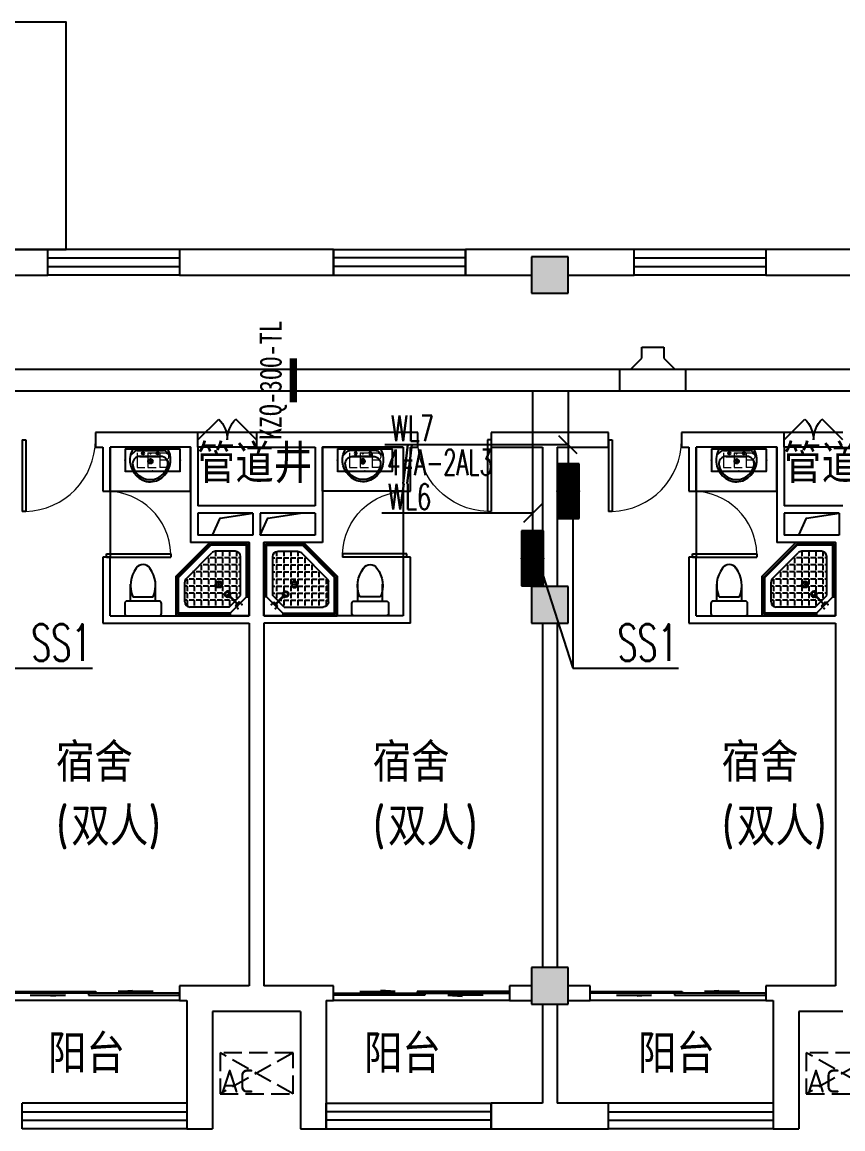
# Model space of a CAD drawing. Extents: x 1725663 to 4653551, y -550461 to 248782.
# Drawn here: x 2077350 to 2088550, y -247471 to -232371 of the extents above; entities that cross this region are included whole.
import ezdxf
from ezdxf.enums import TextEntityAlignment as Align

# ---------------------------------------------------------------- set-up
doc = ezdxf.new("R2010")
doc.units = 0
doc.header["$LTSCALE"] = 1000
doc.linetypes.add('DASH', pattern=[0.35, 0.25, -0.1])
for name, color, linetype in [('0-底图', 7, 'Continuous'), ('CABLETRAY', 4, 'Continuous'), ('CLAYER', 7, 'Continuous'), ('COLUMN', 255, 'Continuous'), ('DIM-照明', 3, 'Continuous'), ('DIM-箱柜', 7, 'Continuous'), ('DOOR_FIRE', 4, 'Continuous'), ('EQUIP-箱柜', 3, 'Continuous'), ('PUB_HATCH', 8, 'Continuous'), ('PUB_TEXT', 7, 'Continuous'), ('TEL_TEXT', 7, 'Continuous'), ('WALL', 2, 'Continuous'), ('WINDOW', 4, 'Continuous'), ('WIRE-照明', 6, 'Continuous'), ('抗震支吊架', 2, 'Continuous'), ('洁具', 213, 'Continuous'), ('空调外机', 211, 'Continuous')]:
    doc.layers.add(name, color=color, linetype=linetype)
doc.styles.add('_TEL_DIM', font='SIMPLEX', dxfattribs={"width": 0.8, "height": 3.5, "bigfont": 'HZTXT'})
doc.styles.add('kzcad', font='', dxfattribs={"width": 0.8})
doc.styles.get("Standard").update_dxf_attribs({"font": 'geniso.shx', "bigfont": 'hztxt.shx'})
doc.styles.get('kzcad').set_extended_font_data('SimSun')

# ---------------------------------------------------------------- blocks, each defined once
blk = doc.blocks.new('*X490')
at = {"color": 0}
for p, q in [((-250, 33), (-83, 200)), ((-250, 68), (-118, 200)), ((-250, 104), (-154, 200)), ((-250, 139), (-189, 200)), ((-250, 174), (-224, 200)), ((-247, 0), (-47, 200)), ((-212, 0), (-12, 200)), ((-177, 0), (23, 200)), ((-141, 0), (59, 200)), ((-106, 0), (94, 200)), ((-71, 0), (129, 200)), ((-35, 0), (165, 200)), ((0, 0), (200, 200)), ((35, 0), (235, 200)), ((71, 0), (250, 179)), ((106, 0), (250, 144)), ((141, 0), (250, 109)), ((177, 0), (250, 73)), ((212, 0), (250, 38)), ((247, 0), (250, 3))]:
    blk.add_line(p, q, dxfattribs=at)
blk = doc.blocks.new('$equip$00002943')
for p, q in [((-0.75, 0.6), (-0.75, 0)), ((0.75, 0.6), (-0.75, 0.6)), ((0.75, 0), (0.75, 0.6)), ((-0.75, 0), (0.75, 0))]:
    blk.add_line(p, q)
for points, const_width in [([(-0.75, 0.6), (-0.75, 0), (0.75, 0), (0.75, 0.6), (-0.75, 0.6), (-0.75, 0)], 0.02), ([(-0.75, 0.3), (0.75, 0.3)], 0.6)]:
    blk.add_lwpolyline(points, dxfattribs=dict(const_width=const_width))
for p in [(0, 0.6), (-0.75, 0.3), (0, 0), (0.75, 0.3)]:
    blk.add_point(p)
at = {"xscale": 0.00300000000061118, "yscale": 0.00300000000061118, "zscale": 0.00300000000061118}
blk.add_blockref('*X490', (0, 0), dxfattribs=at)
at = {"color": 7, "style": '_TEL_DIM', "flags": 1}
for tag in ['A', 'REMARK']:
    blk.add_attdef(tag, text='', height=0.00002, dxfattribs=at).set_placement((0, 0), align=Align.MIDDLE_CENTER)
blk = doc.blocks.new('$equip$00002908')
for p, q in [((0.75, 0.6), (-0.75, 0.6)), ((-0.75, 0.6), (-0.75, 0)), ((0.75, 0), (0.75, 0.6)), ((-0.75, 0), (0.75, 0))]:
    blk.add_line(p, q)
at = {"const_width": 0.04}
blk.add_lwpolyline([(-0.75, 0.6), (-0.75, 0), (0.75, 0), (0.75, 0.6), (-0.75, 0.6), (-0.75, 0)], dxfattribs=at)
for p in [(0, 0.6), (-0.75, 0.3), (0, 0), (0.75, 0.3)]:
    blk.add_point(p)
at = {"color": 7, "style": '_TEL_DIM'}
blk.add_attdef('$TEXT$', text='', height=0.4, dxfattribs=at).set_placement((0, 0.3), align=Align.MIDDLE_CENTER)
at = {"color": 7, "style": '_TEL_DIM', "flags": 1}
for tag in ['A', 'REMARK']:
    blk.add_attdef(tag, text='', height=0.00002, dxfattribs=at).set_placement((0, 0), align=Align.MIDDLE_CENTER)
blk = doc.blocks.new('1F平面-CAD导入_dwg_Drawing4_t3_dwg_$plan$00001613-474159-1F-927810-1F')
at = {"layer": '洁具'}
for p, q in [((-200, 170), (-430, 170)), ((-30, 250), (-170, 250)), ((-260, -140), (-260, 140)), ((-200, -170), (-200, -220)), ((-170, -250), (-30, -250))]:
    blk.add_line(p, q, dxfattribs=at)
for points in [[(-200, 220), (-200, 170), (-200, -170), (-430, -170)], [(0, -220), (0, 220)]]:
    blk.add_lwpolyline(points, dxfattribs=at)
for centre, radius, start, end in [((-413, -227), 398, 67.4505, 126.6381), ((-170, 220), 30, 90, 180), ((-30, 220), 30, 0, 90), ((-590, 0), 110, 123.4509, 236.5491), ((-413, 227), 398, 233.3619, 292.5495), ((-170, -220), 30, 180, 270), ((-30, -220), 30, 270, 0)]:
    blk.add_arc(centre, radius, start, end, dxfattribs=at)
blk = doc.blocks.new('$lvtry$00000169')
at = {"color": 0}
for p, q in [((259, -36), (259, 0)), ((259, -36), (36, -259)), ((276, -120), (120, -276)), ((151, -144), (298, -291)), ((259, -24), (976, -24)), ((259, -36), (964, -36)), ((270, -213), (270, -143)), ((276, -120), (808, -120)), ((366, -213), (366, -143)), ((462, -213), (462, -143)), ((558, -213), (558, -143)), ((655, -213), (655, -143)), ((751, -213), (751, -143)), ((847, -213), (847, -143)), ((964, -36), (976, -24)), ((964, -36), (964, -525)), ((976, -24), (976, -530)), ((36, -259), (0, -259)), ((24, -259), (24, -976)), ((36, -259), (36, -964)), ((120, -276), (120, -808)), ((144, -151), (291, -298)), ((173, -309), (173, -239)), ((183, -213), (205, -213)), ((220, -213), (243, -213)), ((270, -213), (340, -213)), ((270, -263), (270, -239)), ((366, -213), (436, -213)), ((366, -309), (366, -239)), ((462, -213), (532, -213)), ((462, -309), (462, -239)), ((558, -213), (628, -213)), ((558, -309), (558, -239)), ((655, -213), (725, -213)), ((655, -309), (655, -239)), ((751, -213), (821, -213)), ((751, -309), (751, -239)), ((847, -213), (880, -213)), ((847, -309), (847, -239)), ((880, -192), (880, -460)), ((120, -309), (147, -309)), ((120, -405), (147, -405)), ((173, -309), (243, -309)), ((173, -405), (173, -335)), ((173, -405), (243, -405)), ((173, -501), (173, -431)), ((270, -405), (270, -335)), ((270, -405), (340, -405)), ((270, -501), (270, -431)), ((334, -309), (340, -309)), ((366, -309), (436, -309)), ((366, -405), (366, -335)), ((366, -405), (379, -405)), ((366, -501), (366, -431)), ((462, -309), (532, -309)), ((462, -405), (462, -335)), ((462, -405), (532, -405)), ((462, -501), (462, -431)), ((558, -309), (628, -309)), ((558, -405), (558, -335)), ((558, -405), (628, -405)), ((558, -501), (558, -431)), ((655, -309), (725, -309)), ((655, -405), (655, -335)), ((655, -405), (725, -405)), ((655, -501), (655, -431)), ((751, -309), (821, -309)), ((751, -405), (751, -335)), ((751, -405), (821, -405)), ((751, -501), (751, -431)), ((847, -309), (880, -309)), ((847, -405), (847, -335)), ((847, -405), (880, -405)), ((847, -501), (847, -431)), ((120, -501), (147, -501)), ((120, -598), (147, -598)), ((173, -501), (243, -501)), ((173, -598), (173, -528)), ((173, -598), (243, -598)), ((270, -501), (340, -501)), ((270, -598), (270, -528)), ((270, -598), (340, -598)), ((366, -501), (436, -501)), ((366, -598), (366, -528)), ((366, -598), (436, -598)), ((462, -501), (532, -501)), ((462, -598), (462, -528)), ((462, -598), (532, -598)), ((859, -511), (511, -859)), ((964, -525), (525, -964)), ((976, -530), (530, -976)), ((558, -501), (628, -501)), ((558, -598), (558, -528)), ((558, -598), (628, -598)), ((655, -501), (725, -501)), ((655, -598), (655, -528)), ((655, -598), (725, -598)), ((751, -501), (821, -501)), ((751, -598), (751, -528)), ((751, -598), (773, -598)), ((847, -501), (867, -501)), ((964, -525), (976, -530)), ((120, -694), (147, -694)), ((173, -694), (173, -624)), ((173, -694), (243, -694)), ((173, -790), (173, -720)), ((270, -694), (270, -624)), ((270, -694), (340, -694)), ((270, -790), (270, -720)), ((366, -694), (366, -624)), ((366, -694), (436, -694)), ((366, -790), (366, -720)), ((462, -694), (462, -624)), ((462, -694), (532, -694)), ((462, -790), (462, -720)), ((558, -694), (558, -624)), ((558, -694), (628, -694)), ((558, -790), (558, -720)), ((655, -694), (655, -624)), ((655, -694), (676, -694)), ((120, -790), (147, -790)), ((173, -790), (243, -790)), ((173, -878), (173, -816)), ((192, -880), (460, -880)), ((270, -790), (340, -790)), ((270, -880), (270, -816)), ((366, -790), (436, -790)), ((366, -880), (366, -816)), ((462, -790), (532, -790)), ((462, -880), (462, -816)), ((558, -790), (580, -790)), ((36, -964), (24, -976)), ((24, -976), (530, -976)), ((36, -964), (525, -964)), ((525, -964), (530, -976))]:
    blk.add_line(p, q, dxfattribs=at)
blk.add_lwpolyline([(0, 0), (0, -1000), (540, -1000), (1000, -540), (1000, 0)], close=True)
for points in [[(0, 0), (0, -1000)], [(0, 0), (1000, 0)], [(1000, 0), (1000, -540)], [(190, -136), (178, -148), (162, -132), (174, -121)], [(136, -190), (148, -178), (132, -162), (121, -174)], [(1000, -540), (540, -1000)], [(0, -1000), (540, -1000)]]:
    blk.add_lwpolyline(points, close=True, dxfattribs=at)
for radius in [43.8, 31.1]:
    blk.add_circle((416, -428), radius, dxfattribs=at)
for centre, radius, start, end in [((808, -192), 72, 0, 90), ((296, -296), 40.6, 142.583, 128.4197), ((296, -296), 28.6, 145.828, 125.6599), ((808, -460), 72, 315, 0), ((192, -808), 72, 180, 270), ((460, -808), 72, 270, 315)]:
    blk.add_arc(centre, radius, start, end, dxfattribs=at)
for p in [(156, -102, 0), (103, -156, 0), (416, -428, 0)]:
    blk.add_point(p, dxfattribs=at)
blk = doc.blocks.new('$lvtry$00000178')
at = {"color": 0}
for p, q in [((-238, 0), (238, 0)), ((-214, -36), (-272, -91)), ((-180, -23), (180, -23)), ((-142, -105), (140, -105)), ((140, -105), (-142, -105)), ((216, -37), (268, -91))]:
    blk.add_line(p, q, dxfattribs=at)
blk.add_lwpolyline([(-104, -430, 0.224698), (110, -425, 0.348046), (269, -79), (239, 0), (-241, 0), (-271, -79, 0.356844)], format="xyb", close=True, dxfattribs=at)
for centre, radius in [((-100, -65), 16.3), ((1, -172), 31.6), ((100, -65), 16.3)]:
    blk.add_circle(centre, radius, dxfattribs=at)
at = {"color": 0, "lineweight": 13}
blk.add_circle((1, -172), 23, dxfattribs=at)
at = {"color": 0}
for centre, radius, start, end in [((-142, -205), 100, 90, 190.5602), ((-180, -73), 50, 90, 133.181), ((140, -205), 100, 349.4398, 90), ((180, -73), 50, 44.5607, 90), ((-1, -179), 243, 190.5602, 349.4398)]:
    blk.add_arc(centre, radius, start, end, dxfattribs=at)
for p in [(0, -65), (1, -172)]:
    blk.add_point(p, dxfattribs=at)
blk = doc.blocks.new('A$C70365C93')
at = {"layer": '洁具'}
blk.add_lwpolyline([(-1900, 2300), (-1900, 1700), (-800, 1700), (-800, 2300)], close=True, dxfattribs=at)
blk.add_blockref('$lvtry$00000178', (-1350, 2280), dxfattribs=at)
at = {"layer": '洁具', "rotation": 180}
blk.add_blockref('$lvtry$00000169', (0, 0), dxfattribs=at)
at = {"layer": '洁具', "extrusion": (0, 0, -1), "xscale": -1, "zscale": -1, "rotation": 90}
blk.add_blockref('1F平面-CAD导入_dwg_Drawing4_t3_dwg_$plan$00001613-474159-1F-927810-1F', (1450, 0), dxfattribs=at)
blk = doc.blocks.new('A$Cf5a72a1b')
at = {"layer": '空调外机', "linetype": 'DASH'}
for p, q in [((1000, 563), (0, 0)), ((1000, 0), (0, 563))]:
    blk.add_line(p, q, dxfattribs=at)
blk.add_lwpolyline([(1000, 563), (0, 563), (0, 0), (1000, 0)], close=True, dxfattribs=at)
at = {"layer": 'PUB_TEXT'}
blk.add_text('AC', height=315, dxfattribs=at).set_placement((5, 18))
blk = doc.blocks.new('$WINLIB2D$00000001')
at = {"color": 0}
for points in [[(-0.5, 0.5), (-0.5, -0.5)], [(-0.5, 0.5), (0.5, 0.5)], [(0.5, -0.5), (0.5, 0.5)], [(0.5, 0.1667), (-0.5, 0.1667)], [(0.5, -0.1667), (-0.5, -0.1667)], [(-0.5, -0.5), (0.5, -0.5)]]:
    blk.add_lwpolyline(points, dxfattribs=at)
blk = doc.blocks.new('$DorLib2D$00000131')
at = {"color": 0, "linetype": 'Continuous'}
for p, q in [((0.15, 0.125), (0.2319, 0.1973)), ((0.2319, 0.1973), (0.2319, 0.125)), ((-0.5, 0.125), (-0.5, 0)), ((0.0192, 0.125), (-0.5, 0.125)), ((0.0192, 0), (0.0192, 0.125)), ((0.35, 0.125), (0.15, 0.125)), ((-0.5, 0), (0.0192, 0)), ((-0.024, 0), (0.5, 0)), ((-0.024, -0.125), (-0.024, 0)), ((0.5, 0), (0.5, -0.125)), ((-0.35, -0.125), (-0.15, -0.125)), ((-0.2319, -0.1973), (-0.2319, -0.125)), ((-0.15, -0.125), (-0.2319, -0.1973)), ((0.5, -0.125), (-0.024, -0.125))]:
    blk.add_line(p, q, dxfattribs=at)
blk = doc.blocks.new('$DorLib2D$00000116')
at = {"color": 0}
for p, q in [((-0.5, 0), (-0.146, 0.354)), ((0.5, 0), (0.146, 0.354))]:
    blk.add_line(p, q, dxfattribs=at)
for centre, start, end in [((-0.5, 0), 0, 45), ((0.5, 0), 135, 180)]:
    blk.add_arc(centre, 0.5, start, end, dxfattribs=at)
blk = doc.blocks.new('$DorLib2D$00000001')
for p, q in [((0.45, 0.975), (0.5, 0.975)), ((0.45, 0), (0.45, 0.975)), ((0.5, 0), (0.5, 0.975)), ((0.5, 0), (0.45, 0))]:
    blk.add_line(p, q)
at = {"lineweight": 13}
blk.add_arc((0.475, 0), 0.975, 91.4693, 180, dxfattribs=at)
blk = doc.blocks.new('ghgd')
at = {"layer": 'PUB_HATCH'}
for points in [[(1521057, -154937.8), (1521557, -154937.8), (1521557, -154437.8), (1521057, -154437.8)], [(1521057, -159437.8), (1521557, -159437.8), (1521557, -158937.8), (1521057, -158937.8)], [(1521057, -164637.8), (1521557, -164637.8), (1521557, -164137.8), (1521057, -164137.8)]]:
    blk.add_hatch(color=256, dxfattribs=at).paths.add_polyline_path(points)
for points in [[(1516707, -158237.8), (1516810.6, -158007.5), (1517257, -157937.8)], [(1517357, -158237.8), (1517460.6, -158007.5), (1517907, -157937.8)], [(1524707, -158237.8), (1524810.6, -158007.5), (1525257, -157937.8)]]:
    blk.add_lwpolyline(points)
at = {"layer": 'COLUMN'}
for p, q in [((1521557, -154437.8), (1521057, -154437.8)), ((1521057, -154437.8), (1521057, -154937.8)), ((1521557, -154937.8), (1521557, -154437.8)), ((1521057, -154937.8), (1521557, -154937.8)), ((1521557, -158937.8), (1521057, -158937.8)), ((1521057, -158937.8), (1521057, -159437.8)), ((1521557, -159437.8), (1521557, -158937.8)), ((1521057, -159437.8), (1521557, -159437.8)), ((1521557, -164137.8), (1521057, -164137.8)), ((1521057, -164137.8), (1521057, -164637.8)), ((1521557, -164637.8), (1521557, -164137.8)), ((1521057, -164637.8), (1521557, -164637.8))]:
    blk.add_line(p, q, dxfattribs=at)
at = {"layer": 'Defpoints'}
blk.add_lwpolyline([(1513507, -154337.8), (1514707, -154337.8), (1514707, -151237.8), (1513507, -151237.8)], dxfattribs=at)
at = {"layer": 'DOOR_FIRE'}
for p, q in [((1517307, -156837.8), (1516507, -156837.8)), ((1525307, -156837.8), (1524507, -156837.8)), ((1517307, -157037.8), (1516507, -157037.8)), ((1525307, -157037.8), (1524507, -157037.8))]:
    blk.add_line(p, q, dxfattribs=at)
at = {"layer": 'WALL'}
for p, q in [((1514457, -154337.8), (1513507, -154337.8)), ((1514457, -154687.8), (1514457, -154337.8)), ((1518357, -154337.8), (1516257, -154337.8)), ((1516257, -154337.8), (1516257, -154687.8)), ((1518357, -154687.8), (1518357, -154337.8)), ((1521307, -154337.8), (1520157, -154337.8)), ((1520157, -154337.8), (1520157, -154687.8)), ((1522457, -154337.8), (1521307, -154337.8)), ((1522457, -154687.8), (1522457, -154337.8)), ((1526357, -154337.8), (1524257, -154337.8)), ((1524257, -154337.8), (1524257, -154687.8)), ((1513557, -154687.8), (1514457, -154687.8)), ((1516257, -154687.8), (1518357, -154687.8)), ((1520157, -154687.8), (1521057, -154687.8)), ((1521557, -154687.8), (1522457, -154687.8)), ((1524257, -154687.8), (1526357, -154687.8)), ((1515207, -156837.8), (1515107, -156837.8)), ((1515107, -156837.8), (1515107, -157037.8)), ((1516407, -156837.8), (1515207, -156837.8)), ((1516507, -156837.8), (1516407, -156837.8)), ((1516507, -157037.8), (1516507, -156837.8)), ((1518207, -156837.8), (1517307, -156837.8)), ((1517307, -156837.8), (1517307, -157037.8)), ((1519407, -156837.8), (1518207, -156837.8)), ((1519507, -156837.8), (1519407, -156837.8)), ((1519507, -157037.8), (1519507, -156837.8)), ((1521307, -156837.8), (1520507, -156837.8)), ((1520507, -156837.8), (1520507, -157037.8)), ((1522107, -156837.8), (1521307, -156837.8)), ((1522107, -157037.8), (1522107, -156837.8)), ((1523207, -156837.8), (1523107, -156837.8)), ((1523107, -156837.8), (1523107, -157037.8)), ((1524407, -156837.8), (1523207, -156837.8)), ((1524507, -156837.8), (1524407, -156837.8)), ((1524507, -157037.8), (1524507, -156837.8)), ((1515107, -157037.8), (1515207, -157037.8)), ((1515207, -157037.8), (1515207, -157637.8)), ((1516407, -157037.8), (1515307, -157037.8)), ((1515307, -157637.8), (1515307, -157037.8)), ((1516407, -157037.8), (1516407, -157837.8)), ((1516507, -157037.8), (1516507, -157837.8)), ((1517307, -157037.8), (1518107, -157037.8)), ((1518107, -157037.8), (1518107, -157837.8)), ((1519307, -157037.8), (1518207, -157037.8)), ((1518207, -157037.8), (1518207, -157837.8)), ((1519307, -157037.8), (1519307, -157637.8)), ((1519407, -157637.8), (1519407, -157037.8)), ((1519407, -157037.8), (1519507, -157037.8)), ((1520507, -157037.8), (1521207, -157037.8)), ((1521207, -157037.8), (1521207, -158937.8)), ((1521407, -157037.8), (1521407, -158937.8)), ((1521407, -157037.8), (1522107, -157037.8)), ((1523107, -157037.8), (1523207, -157037.8)), ((1523207, -157037.8), (1523207, -157637.8)), ((1524407, -157037.8), (1523307, -157037.8)), ((1523307, -157637.8), (1523307, -157037.8)), ((1524407, -157037.8), (1524407, -157837.8)), ((1524507, -157037.8), (1524507, -157837.8)), ((1515207, -157637.8), (1515307, -157637.8)), ((1519307, -157637.8), (1519407, -157637.8)), ((1523207, -157637.8), (1523307, -157637.8)), ((1516407, -157837.8), (1516407, -158337.8)), ((1517307, -157837.8), (1516507, -157837.8)), ((1517257, -157937.8), (1516507, -157937.8)), ((1516507, -157937.8), (1516507, -158237.8)), ((1517257, -157937.8), (1517257, -158237.8)), ((1518107, -157837.8), (1517307, -157837.8)), ((1518107, -157937.8), (1517357, -157937.8)), ((1517357, -157937.8), (1517357, -158237.8)), ((1518107, -157937.8), (1518107, -158237.8)), ((1518207, -157837.8), (1518207, -158337.8)), ((1524407, -157837.8), (1524407, -158337.8)), ((1525307, -157837.8), (1524507, -157837.8)), ((1525257, -157937.8), (1524507, -157937.8)), ((1524507, -157937.8), (1524507, -158237.8)), ((1525257, -157937.8), (1525257, -158237.8)), ((1517257, -158237.8), (1516507, -158237.8)), ((1518107, -158237.8), (1517357, -158237.8)), ((1525257, -158237.8), (1524507, -158237.8)), ((1517207, -158337.8), (1516407, -158337.8)), ((1517207, -158337.8), (1517207, -159337.8)), ((1517407, -158337.8), (1517407, -159337.8)), ((1518207, -158337.8), (1517407, -158337.8)), ((1525207, -158337.8), (1524407, -158337.8)), ((1525207, -158337.8), (1525207, -159337.8)), ((1515307, -158537.8), (1515207, -158537.8)), ((1515207, -158537.8), (1515207, -159437.8)), ((1515307, -159337.8), (1515307, -158537.8)), ((1519407, -158537.8), (1519307, -158537.8)), ((1519307, -158537.8), (1519307, -159337.8)), ((1519407, -159437.8), (1519407, -158537.8)), ((1523307, -158537.8), (1523207, -158537.8)), ((1523207, -158537.8), (1523207, -159437.8)), ((1523307, -159337.8), (1523307, -158537.8)), ((1515207, -159437.8), (1517207, -159437.8)), ((1515307, -159337.8), (1517207, -159337.8)), ((1517207, -159437.8), (1517207, -164387.8)), ((1519307, -159337.8), (1517407, -159337.8)), ((1519407, -159437.8), (1517407, -159437.8)), ((1517407, -159437.8), (1517407, -164387.8)), ((1521207, -159437.8), (1521207, -164137.8)), ((1521407, -159437.8), (1521407, -164137.8)), ((1523207, -159437.8), (1525207, -159437.8)), ((1523307, -159337.8), (1525207, -159337.8)), ((1525207, -159437.8), (1525207, -164387.8)), ((1516607, -164387.8), (1516257, -164387.8)), ((1516257, -164387.8), (1516257, -164587.8)), ((1517207, -164387.8), (1516607, -164387.8)), ((1518007, -164387.8), (1517407, -164387.8)), ((1518357, -164387.8), (1518007, -164387.8)), ((1518357, -164587.8), (1518357, -164387.8)), ((1521057, -164387.8), (1520757, -164387.8)), ((1520757, -164387.8), (1520757, -164587.8)), ((1521857, -164387.8), (1521557, -164387.8)), ((1521857, -164587.8), (1521857, -164387.8)), ((1524607, -164387.8), (1524257, -164387.8)), ((1524257, -164387.8), (1524257, -164587.8)), ((1525207, -164387.8), (1524607, -164387.8)), ((1516257, -164587.8), (1516357, -164587.8)), ((1516357, -164587.8), (1516357, -165987.8)), ((1518257, -164587.8), (1518257, -165987.8)), ((1518257, -164587.8), (1518357, -164587.8)), ((1520757, -164587.8), (1521057, -164587.8)), ((1521557, -164587.8), (1521857, -164587.8)), ((1524257, -164587.8), (1524357, -164587.8)), ((1524357, -164587.8), (1524357, -165987.8)), ((1516707, -164737.8), (1516707, -166337.8)), ((1517307, -164737.8), (1516707, -164737.8)), ((1517907, -164737.8), (1517307, -164737.8)), ((1517907, -164737.8), (1517907, -166337.8)), ((1521207, -164637.8), (1521207, -165987.8)), ((1521407, -164637.8), (1521407, -165987.8)), ((1524707, -164737.8), (1524707, -166337.8)), ((1525307, -164737.8), (1524707, -164737.8)), ((1516357, -165987.8), (1516357, -166337.8)), ((1518257, -166337.8), (1518257, -165987.8)), ((1521207, -165987.8), (1520507, -165987.8)), ((1520507, -165987.8), (1520507, -166337.8)), ((1522107, -165987.8), (1521407, -165987.8)), ((1522107, -166337.8), (1522107, -165987.8)), ((1524357, -165987.8), (1524357, -166337.8)), ((1516357, -166337.8), (1516707, -166337.8)), ((1517907, -166337.8), (1518257, -166337.8)), ((1520507, -166337.8), (1521307, -166337.8)), ((1521307, -166337.8), (1522107, -166337.8)), ((1524357, -166337.8), (1524707, -166337.8))]:
    blk.add_line(p, q, dxfattribs=at)
at = {"layer": 'WINDOW'}
for p, q in [((1515307, -157637.8), (1515307, -158537.8)), ((1519307, -157637.8), (1519307, -158537.8)), ((1523307, -157637.8), (1523307, -158537.8)), ((1516257, -164587.8), (1513857, -164587.8)), ((1520757, -164587.8), (1518357, -164587.8)), ((1524257, -164587.8), (1521857, -164587.8))]:
    blk.add_line(p, q, dxfattribs=at)
for name, p in [('A$C70365C93', (1517207, -159337.8)), ('A$C70365C93', (1525207, -159337.8)), ('A$Cf5a72a1b', (1516807.5, -165861.3)), ('A$Cf5a72a1b', (1524807.5, -165861.3))]:
    blk.add_blockref(name, p)
at = {"xscale": -1, "rotation": 359.9999999999999}
blk.add_blockref('A$C70365C93', (1517407, -159337.8), dxfattribs=at)
at = {"layer": 'DOOR_FIRE', "xscale": 800, "yscale": -800, "zscale": 200, "rotation": 179.9999999994664}
for p in [(1516907, -156937.8), (1524907, -156937.8)]:
    blk.add_blockref('$DorLib2D$00000116', p, dxfattribs=at)
at = {"layer": 'WINDOW'}
for name, p, xscale, yscale, zscale in [('$WINLIB2D$00000001', (1515357, -154512.8), -1800, 350, -1800), ('$WINLIB2D$00000001', (1519257, -154512.8), 1800, 350, 1800), ('$WINLIB2D$00000001', (1523357, -154512.8), -1800, 350, -1800), ('$DorLib2D$00000001', (1514607, -156937.8), -1000, -1000, -1000), ('$DorLib2D$00000001', (1520007, -156937.8), 1000, -1000, 1000), ('$DorLib2D$00000001', (1522607, -156937.8), -1000, -1000, -1000)]:
    blk.add_blockref(name, p, dxfattribs=dict(at, xscale=xscale, yscale=yscale, zscale=zscale))
for name, p, xscale, yscale, zscale, rotation in [('$DorLib2D$00000001', (1515257, -158087.8), 900, 900, 900, 269.9999999994664), ('$DorLib2D$00000001', (1519357, -158087.8), 900, -900, 900, 269.9999999994664), ('$DorLib2D$00000001', (1523257, -158087.8), 900, 900, 900, 269.9999999994664), ('$DorLib2D$00000131', (1515057, -164487.8), 2400, 200, 2400, 180), ('$DorLib2D$00000131', (1519557, -164487.8), -2400, 200, -2400, 180), ('$DorLib2D$00000131', (1523057, -164487.8), 2400, 200, 2400, 180), ('$WINLIB2D$00000001', (1515232, -166162.8), 2249.999999993481, -350, 2249.999999993481, 179.999999999999), ('$WINLIB2D$00000001', (1519382, -166162.8), -2249.999999993481, -350, -2249.999999993481, 180), ('$WINLIB2D$00000001', (1523232, -166162.8), 2249.999999993481, -350, 2249.999999993481, 179.999999999998)]:
    blk.add_blockref(name, p, dxfattribs=dict(at, xscale=xscale, yscale=yscale, zscale=zscale, rotation=rotation))
at = {"layer": 'CLAYER'}
for p in [(1516492.3, -157524.8), (1524492.3, -157524.8)]:
    blk.add_text('管道井', height=525, dxfattribs=at).set_placement(p)
at = {"layer": 'PUB_TEXT'}
for s, p in [('宿舍', (1514568.4, -161601.6)), ('宿舍', (1518890.6, -161601.6)), ('宿舍', (1523652.3, -161601.6)), ('(', (1514568.4, -162473.7)), ('双人', (1514778.4, -162473.7)), (')', (1515828.4, -162473.7)), ('(', (1518890.6, -162473.7)), ('双人', (1519100.6, -162473.7)), (')', (1520150.6, -162473.7)), ('(', (1523652.3, -162473.7)), ('双人', (1523862.3, -162473.7)), (')', (1524912.3, -162473.7)), ('阳台', (1514460.7, -165575.8)), ('阳台', (1518771.3, -165575.8)), ('阳台', (1522510.3, -165575.8))]:
    blk.add_text(s, height=525, dxfattribs=at).set_placement(p)

msp = doc.modelspace()

# ---------------------------------------------------------------- linework, layer by layer
at = {"layer": 'CABLETRAY'}
for p, q in [((2085805, -236956), (2085805, -236806)), ((2085805, -236806), (2086105, -236806)), ((2086105, -236806), (2086105, -236956)), ((2085655, -237106), (2085805, -236956)), ((2086105, -236956), (2086255, -237106)), ((2069790, -237106), (2156280, -237106)), ((2069790, -237106), (2148573, -237106)), ((2085505, -237406), (2085505, -237106)), ((2085505, -237106), (2085655, -237106)), ((2086255, -237106), (2086405, -237106)), ((2086405, -237106), (2086405, -237406)), ((2156280, -237406), (2069790, -237406)), ((2148573, -237406), (2069790, -237406)), ((2086405, -237406), (2085505, -237406))]:
    msp.add_line(p, q, dxfattribs=at)
at = {"layer": 'DIM-照明'}
for p, q in [((2084924, -238261), (2084676, -238014)), ((2084924, -238261), (2084676, -238014)), ((2084441, -238949), (2084193, -239196)), ((2084441, -238949), (2084193, -239196))]:
    msp.add_line(p, q, dxfattribs=at)
for points in [[(2083059, -238137), (2082298, -238137)], [(2083059, -238137), (2082298, -238137)], [(2084800, -238137), (2083059, -238137)], [(2084800, -238137), (2083059, -238137)], [(2083009, -239072), (2082258, -239072)], [(2083009, -239072), (2082258, -239072)], [(2084317, -239072), (2083009, -239072)], [(2084317, -239072), (2083009, -239072)]]:
    msp.add_lwpolyline(points, dxfattribs=at)
at = {"layer": 'DIM-箱柜'}
for p, q in [((2084866, -239145), (2084866, -241186)), ((2084866, -239145), (2084866, -241186)), ((2084450, -239896), (2084866, -241186)), ((2084450, -239896), (2084866, -241186)), ((2076866, -241186), (2078309, -241186)), ((2076866, -241186), (2078309, -241186)), ((2084866, -241186), (2086309, -241186)), ((2084866, -241186), (2086309, -241186))]:
    msp.add_line(p, q, dxfattribs=at)
at = {"layer": 'WIRE-照明'}
for p, q in [((2084317, -237406), (2084317, -239313)), ((2084800, -237406), (2084800, -238395))]:
    msp.add_line(p, q, dxfattribs=at)
at = {"layer": '抗震支吊架', "color": 2, "const_width": 100}
msp.add_lwpolyline([(2081051, -237556), (2081051, -236956)], dxfattribs=at)

# ---------------------------------------------------------------- block references
at = {"layer": '0-底图'}
msp.add_blockref('ghgd', (563243, -81133), dxfattribs=at)
at = {"layer": 'EQUIP-箱柜', "xscale": 500, "yscale": 500, "zscale": 500}
for p in [(2079131, -238499), (2082028, -238499), (2087131, -238499)]:
    msp.add_blockref('$equip$00002908', p, dxfattribs=at).add_auto_attribs({'$TEXT$': 'LEB'})
for p, rotation in [((2084650, -238770), 270), ((2084467, -239688), 90)]:
    msp.add_blockref('$equip$00002943', p, dxfattribs=dict(at, rotation=rotation))

# ---------------------------------------------------------------- texts
at = {"layer": 'DIM-照明', "color": 7, "style": '_TEL_DIM', "width": 0.64}
for s, p in [('WL7', (2082385, -238087)), ('WL7', (2082385, -238087)), ('WL6', (2082346, -239022)), ('WL6', (2082346, -239022))]:
    msp.add_text(s, height=350, dxfattribs=at).set_placement(p)
at = {"layer": 'DIM-箱柜', "color": 7, "style": '_TEL_DIM', "width": 0.64}
for p in [(2077474, -241086), (2077474, -241086), (2085474, -241086), (2085474, -241086)]:
    msp.add_text('SS1', height=500, dxfattribs=at).set_placement(p)
at = {"layer": 'TEL_TEXT', "style": '_TEL_DIM', "width": 0.6}
msp.add_text('4#A-2AL3', height=350, dxfattribs=at).set_placement((2082333, -238551))
at = {"layer": '抗震支吊架', "color": 2, "style": 'kzcad', "width": 0.8}
msp.add_text('KZQ-300-TL', height=300, rotation=89.8854, dxfattribs=at).set_placement((2080891, -237256), align=Align.CENTER)

doc.saveas('drawing.dxf')
